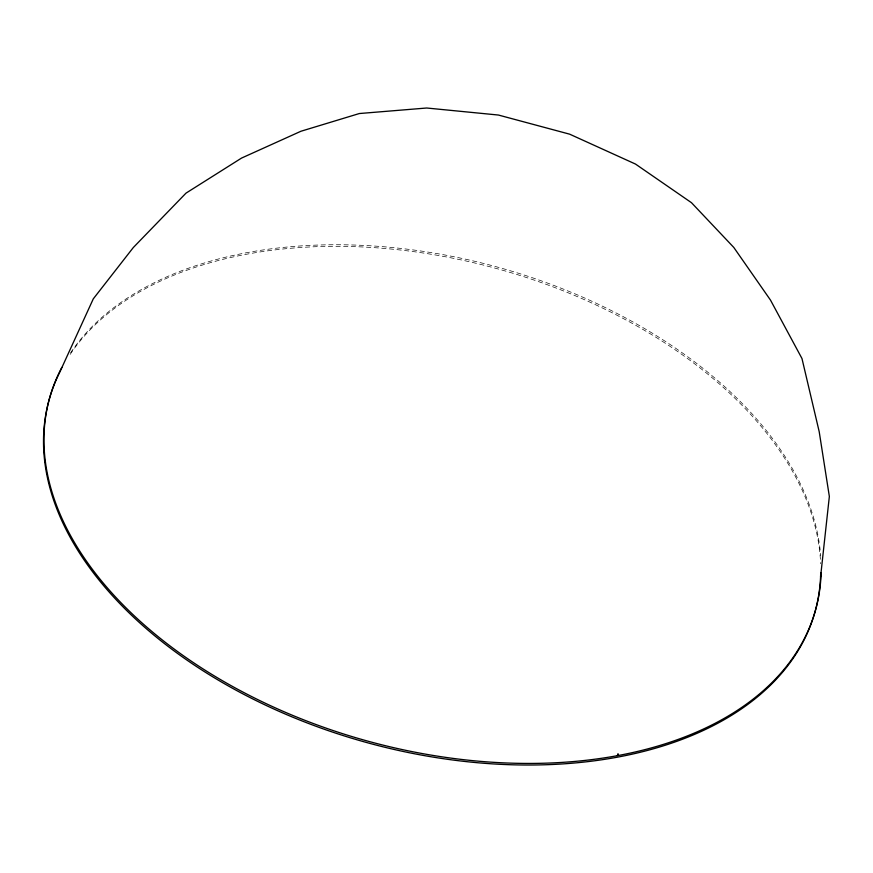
<?xml version="1.0" encoding="UTF-8"?>
<svg xmlns="http://www.w3.org/2000/svg" width="873" height="873" viewBox="0 0 873 873"><rect width="100%" height="100%" fill="white"/><g stroke="black" fill="none" stroke-linecap="round" stroke-linejoin="round"><path stroke-width="0.65" stroke-dasharray="4.37 3.27" d="M70.615 352.768A397.368 245.728 15.4 0 1 494.805 266.363A397.368 245.728 15.4 0 1 820.664 555.457M70.178 354.362A397.357 245.728 15.4 0 1 499.389 269.331A397.357 245.728 15.4 0 1 820.609 563.696"/><path stroke-width="1.31" d="M820.576 576.769L829.35 496.475L819.201 431.688L801.971 358.519L770.488 300.094L733.8 247.452L691.481 202.7L635.489 164.059L569.643 134.169L498.428 115.04L426.701 108.012L359.349 113.534L300.956 131.245L241.548 158.078L186.014 193.129L133.318 247.528L93.291 298.85L59.637 372.465A397.357 245.728 15.4 0 0 372.869 744.211A397.357 245.728 15.4 0 0 820.664 574.183M821.111 572.59A397.368 245.728 15.4 0 1 370.316 741.821A397.368 245.728 15.4 0 1 61.841 367.424M618.019 754.032L617.429 755.472L618.019 754.032"/></g></svg>
